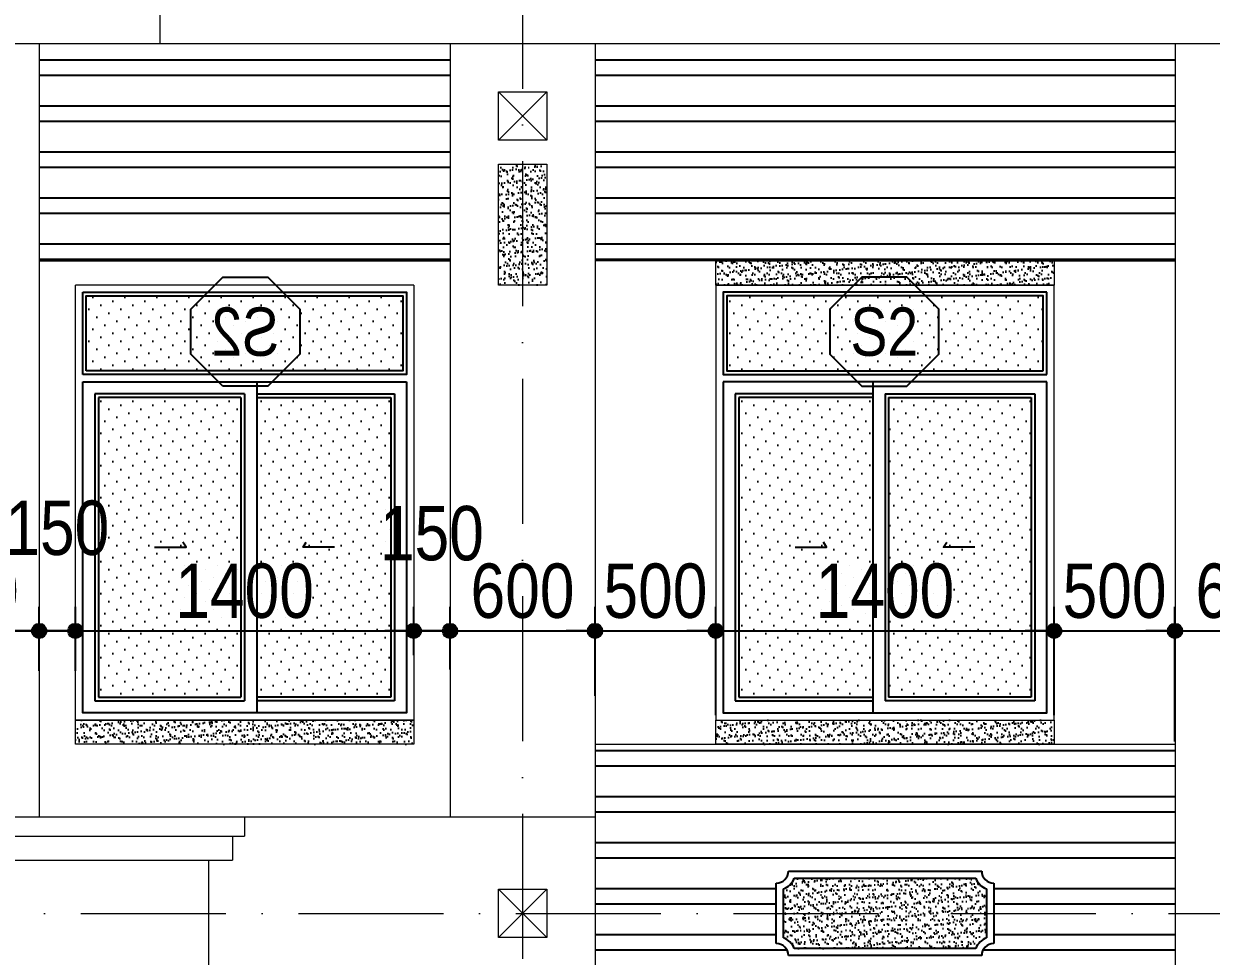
# Model space of a CAD drawing. Extents: x -1107188 to -523840, y 39692 to 514392.
# Drawn here: x -1079939 to -1075025, y 443711 to 447570 of the extents above; entities that cross this region are included whole.
import ezdxf
from ezdxf.enums import TextEntityAlignment as Align

# ---------------------------------------------------------------- set-up
doc = ezdxf.new("R2010")
doc.units = 0
doc.linetypes.add('ACAD_ISO10W100', pattern=[18, 12, -3, 0, -3])
doc.layers.get('DEFPOINTS').update_dxf_attribs({"linetype": 'CONTINUOUS'})
for name, color, linetype in [('DIM', 1, 'CONTINUOUS'), ('DOOR', 20, 'CONTINUOUS'), ('HACTH', 8, 'CONTINUOUS'), ('HATCH', 8, 'CONTINUOUS'), ('KINH 1', 142, 'CONTINUOUS'), ('netthay', 2, 'CONTINUOUS'), ('TAGS', 60, 'CONTINUOUS')]:
    doc.layers.add(name, color=color, linetype=linetype)
doc.layers.add('NET-THAY', color=2, linetype='CONTINUOUS', lineweight=13)
doc.layers.add('TRUC', color=24, linetype='CONTINUOUS', lineweight=0)
doc.styles.add('HEL-CONDENSE', font='')
doc.styles.add('VNI-HELVE-CONDENSEN', font='')
doc.styles.get('HEL-CONDENSE').set_extended_font_data('VNI-Helve-Condense')
doc.styles.get('VNI-HELVE-CONDENSEN').set_extended_font_data('VNI-Helve-Condense')
doc.dimstyles.new('D100', dxfattribs={"dimtxt": 225, "dimasz": 1.2, "dimexe": 100, "dimexo": 0, "dimgap": 50, "dimtad": 1, "dimdec": 0, "dimzin": 13, "dimdsep": 46, "dimtxsty": 'HEL-CONDENSE', "dimblk": 'D50', "dimcen": 0, "dimclrd": 1, "dimclre": 1, "dimclrt": 7, "dimadec": 0, "dimazin": 0, "dimtfac": 1, "dimtdec": 0, "dimtmove": 0, "dimatfit": 3, "dimldrblk": 'D50', "dimfxl": 1, "dimtolj": 1, "dimtzin": 13, "dimarcsym": 0})
pattern_1 = [(180, (-1261255.66, -61849.44), (-1e-14, -190.5), []), (180, (-1261319.16, -61785.94), (-1e-14, -190.5), [])]
pattern_2 = [(37.5, (-2397851.25, 149588.495), (-1.2000235, 36.7059928), [0, -28.956, 0, -32.385, 0, -30.95625]), (7.5, (-2397851.25, 149588.495), (33.7142462, 53.7618825), [0, -15.621, 0, -26.0985, 0, -10.00125]), (327.5, (-2397874.68, 149588.495), (59.3244278, 0.10778885), [0, -9.525, 0, -34.29, 0, -44.7675]), (317.5, (-2397874.68, 149588.495), (57.266734, 16.7196992), [0, -4.7625, 0, -22.479, 0, -25.7175])]

# ---------------------------------------------------------------- blocks, each defined once
blk = doc.blocks.new('KH-CUADI')
at = {"layer": 'TAGS'}
blk.add_lwpolyline([(-124.3, 300), (-300, 124.3), (-300, -124.3), (-124.3, -300), (124.3, -300), (300, -124.3), (300, 124.3), (124.3, 300)], close=True, dxfattribs=at)
at = {"layer": 'TAGS', "style": 'VNI-HELVE-CONDENSEN'}
blk.add_attdef('D', text='', height=300, dxfattribs=at).set_placement((0, 0), align=Align.MIDDLE)
blk = doc.blocks.new('A$C5F62150E')
at = {"layer": 'KINH 1'}
h = blk.add_hatch(dxfattribs=at)
h.set_pattern_fill('DOTS', color=256, scale=750, angle=45, style=0)
h.set_pattern_definition([(45, (0, 0), (-16.5728, 49.71845), [0, -46.875])])
h.paths.add_polyline_path([(2528.9, 1072.2), (1218.9, 1072.2), (1218.9, 762.2), (2528.9, 762.2)])
h.paths.add_polyline_path([(1823.9, 652.2), (1268.9, 652.2), (1268.9, -587.8), (1823.9, -587.8)])
h.paths.add_polyline_path([(2478.9, 652.2), (1888.9, 652.2), (1888.9, -587.8), (2478.9, -587.8)])
at = {"layer": 'DOOR'}
for p, q in [((2543.9, 747.2), (2543.9, 1087.2)), ((2543.9, 717.2), (1203.9, 717.2)), ((1823.9, 717.2), (1823.9, -652.8)), ((1823.9, 667.2), (1253.9, 667.2)), ((1253.9, 667.2), (1253.9, -602.8)), ((1873.9, 667.2), (1873.9, -602.8)), ((1873.9, 667.2), (2493.9, 667.2)), ((2493.9, 667.2), (2493.9, -602.8)), ((1253.9, -602.8), (1823.9, -602.8)), ((2493.9, -602.8), (1873.9, -602.8))]:
    blk.add_line(p, q, dxfattribs=at)
at = {"layer": 'DOOR', "color": 8}
for p, q in [((1823.9, 652.2), (1268.9, 652.2)), ((1268.9, 652.2), (1268.9, -587.8)), ((1888.9, 652.2), (1888.9, -587.8)), ((1888.9, 652.2), (2478.9, 652.2)), ((2478.9, 652.2), (2478.9, -587.8)), ((1268.9, -587.8), (1823.9, -587.8)), ((2478.9, -587.8), (1888.9, -587.8))]:
    blk.add_line(p, q, dxfattribs=at)
at = {"layer": 'DOOR'}
for points in [[(2543.9, 1087.2), (1203.9, 1087.2), (1203.9, 747.2), (2543.9, 747.2)], [(1203.9, 717.2), (1203.9, -652.8), (2543.9, -652.8), (2543.9, 717.2)], [(1501.6, 32.3), (1632, 32.3), (1618.7, 53)], [(2246.2, 32.3), (2115.8, 32.3), (2129.1, 53)]]:
    blk.add_lwpolyline(points, dxfattribs=at)
at = {"layer": 'DOOR', "color": 8}
blk.add_lwpolyline([(2528.9, 762.2), (2528.9, 1072.2), (1218.9, 1072.2), (1218.9, 762.2), (2528.9, 762.2)], close=True, dxfattribs=at)
at = {"layer": 'NET-THAY'}
for p, q in [((1173.9, 1117.2), (2573.9, 1117.2)), ((2573.9, -682.8), (2573.9, 1117.2)), ((1173.9, -682.8), (2573.9, -682.8))]:
    blk.add_line(p, q, dxfattribs=at)
blk.add_lwpolyline([(1173.9, 1117.2), (1173.9, -682.8)], dxfattribs=at)
at = {"layer": 'TAGS', "linetype": 'Continuous'}
ref = blk.add_blockref('KH-CUADI', (1871, 924.3), dxfattribs=dict(at, xscale=0.75, yscale=0.75, zscale=0.75, rotation=180))
ref.add_attrib('D', 'S2', dxfattribs={"color": 7, "height": 200, "style": 'VNI-HELVE-CONDENSEN'}).set_placement((1871, 924.3), align=Align.MIDDLE)
blk = doc.blocks.new('D50')
at = {"layer": 'DIM'}
blk.add_hatch(color=256, dxfattribs=at).paths.add_polyline_path([(25, 0, 1), (-25, 0, 1)])
blk.add_line((25, 0), (100, 0), dxfattribs=at)
blk.add_circle((0, 0), 25, dxfattribs=at)
blk = doc.blocks.new('*D679')
at = {"layer": 'DEFPOINTS', "color": 0, "linetype": 'Continuous', "transparency": 16777216}
for p in [(-1079874.6, 445057.3), (-1079874.6, 444892.8), (-1080474.6, 444798.7)]:
    blk.add_point(p, dxfattribs=at)
at = {"layer": 'DIM', "color": 1, "linetype": 'Continuous', "lineweight": -2, "transparency": 16777216}
for p, q in [((-1080474.6, 444798.7), (-1080474.6, 445157.3)), ((-1079874.6, 444892.8), (-1079874.6, 445157.3)), ((-1080473.4, 445057.3), (-1079875.8, 445057.3))]:
    blk.add_line(p, q, dxfattribs=at)
at = {"layer": 'DIM', "color": 1, "linetype": 'Continuous', "lineweight": -2, "transparency": 16777216, "xscale": 1.199999999999999, "yscale": 1.199999999999999, "zscale": 1.199999999999999, "rotation": 180}
blk.add_blockref('D50', (-1080474.6, 445057.3), dxfattribs=at)
at = {"layer": 'DIM', "color": 1, "linetype": 'Continuous', "lineweight": -2, "transparency": 16777216, "xscale": 1.199999999999999, "yscale": 1.199999999999999, "zscale": 1.199999999999999}
blk.add_blockref('D50', (-1079874.6, 445057.3), dxfattribs=at)
at = {"layer": 'DIM', "color": 7, "linetype": 'Continuous', "transparency": 16777216, "insert": (-1080174.6, 445222.2), "char_height": 225, "attachment_point": 5, "style": 'HEL-CONDENSE'}
blk.add_mtext('\\A1;600', dxfattribs=at)
blk = doc.blocks.new('*D680')
at = {"layer": 'DEFPOINTS', "color": 0, "linetype": 'Continuous', "transparency": 16777216}
for p in [(-1079724.6, 445057.3), (-1079874.6, 444892.8), (-1079724.6, 444892.8)]:
    blk.add_point(p, dxfattribs=at)
at = {"layer": 'DIM', "color": 1, "linetype": 'Continuous', "lineweight": -2, "transparency": 16777216}
for p, q in [((-1079874.6, 444892.8), (-1079874.6, 445157.3)), ((-1079724.6, 444892.8), (-1079724.6, 445157.3)), ((-1079873.4, 445057.3), (-1079725.8, 445057.3))]:
    blk.add_line(p, q, dxfattribs=at)
at = {"layer": 'DIM', "color": 1, "linetype": 'Continuous', "lineweight": -2, "transparency": 16777216, "xscale": 1.199999999999999, "yscale": 1.199999999999999, "zscale": 1.199999999999999, "rotation": 180}
blk.add_blockref('D50', (-1079874.6, 445057.3), dxfattribs=at)
at = {"layer": 'DIM', "color": 1, "linetype": 'Continuous', "lineweight": -2, "transparency": 16777216, "xscale": 1.199999999999999, "yscale": 1.199999999999999, "zscale": 1.199999999999999}
blk.add_blockref('D50', (-1079724.6, 445057.3), dxfattribs=at)
at = {"layer": 'DIM', "color": 7, "linetype": 'Continuous', "transparency": 16777216, "insert": (-1079799.6, 445482.6), "char_height": 225, "attachment_point": 5, "style": 'HEL-CONDENSE'}
blk.add_mtext('\\A1;150', dxfattribs=at)
blk = doc.blocks.new('*D690')
at = {"layer": 'DEFPOINTS', "color": 0, "linetype": 'Continuous', "transparency": 16777216}
for p in [(-1078324.6, 445057.3), (-1078324.6, 444957.4), (-1079724.6, 444892.8)]:
    blk.add_point(p, dxfattribs=at)
at = {"layer": 'DIM', "color": 1, "linetype": 'Continuous', "lineweight": -2, "transparency": 16777216}
for p, q in [((-1079724.6, 444892.8), (-1079724.6, 445157.3)), ((-1078324.6, 444957.4), (-1078324.6, 445157.3)), ((-1079723.4, 445057.3), (-1078325.8, 445057.3))]:
    blk.add_line(p, q, dxfattribs=at)
at = {"layer": 'DIM', "color": 1, "linetype": 'Continuous', "lineweight": -2, "transparency": 16777216, "xscale": 1.199999999999999, "yscale": 1.199999999999999, "zscale": 1.199999999999999, "rotation": 180}
blk.add_blockref('D50', (-1079724.6, 445057.3), dxfattribs=at)
at = {"layer": 'DIM', "color": 1, "linetype": 'Continuous', "lineweight": -2, "transparency": 16777216, "xscale": 1.199999999999999, "yscale": 1.199999999999999, "zscale": 1.199999999999999}
blk.add_blockref('D50', (-1078324.6, 445057.3), dxfattribs=at)
at = {"layer": 'DIM', "color": 7, "linetype": 'Continuous', "transparency": 16777216, "insert": (-1079024.6, 445222.2), "char_height": 225, "attachment_point": 5, "style": 'HEL-CONDENSE'}
blk.add_mtext('\\A1;1400', dxfattribs=at)
blk = doc.blocks.new('*D691')
at = {"layer": 'DEFPOINTS', "color": 0, "linetype": 'Continuous', "transparency": 16777216}
for p in [(-1078174.6, 445057.3), (-1078324.6, 444957.4), (-1078174.6, 444897.7)]:
    blk.add_point(p, dxfattribs=at)
at = {"layer": 'DIM', "color": 1, "linetype": 'Continuous', "lineweight": -2, "transparency": 16777216}
for p, q in [((-1078324.6, 444957.4), (-1078324.6, 445157.3)), ((-1078174.6, 444897.7), (-1078174.6, 445157.3)), ((-1078323.4, 445057.3), (-1078175.8, 445057.3))]:
    blk.add_line(p, q, dxfattribs=at)
at = {"layer": 'DIM', "color": 1, "linetype": 'Continuous', "lineweight": -2, "transparency": 16777216, "xscale": 1.199999999999999, "yscale": 1.199999999999999, "zscale": 1.199999999999999, "rotation": 180}
blk.add_blockref('D50', (-1078324.6, 445057.3), dxfattribs=at)
at = {"layer": 'DIM', "color": 1, "linetype": 'Continuous', "lineweight": -2, "transparency": 16777216, "xscale": 1.199999999999999, "yscale": 1.199999999999999, "zscale": 1.199999999999999}
blk.add_blockref('D50', (-1078174.6, 445057.3), dxfattribs=at)
at = {"layer": 'DIM', "color": 7, "linetype": 'Continuous', "transparency": 16777216, "insert": (-1078249.6, 445460.4), "char_height": 225, "attachment_point": 5, "style": 'HEL-CONDENSE'}
blk.add_mtext('\\A1;150', dxfattribs=at)
blk = doc.blocks.new('*D692')
at = {"layer": 'DEFPOINTS', "color": 0, "linetype": 'Continuous', "transparency": 16777216}
for p in [(-1077574.6, 445057.3), (-1078174.6, 444897.7), (-1077574.6, 444788.4)]:
    blk.add_point(p, dxfattribs=at)
at = {"layer": 'DIM', "color": 1, "linetype": 'Continuous', "lineweight": -2, "transparency": 16777216}
for p, q in [((-1078174.6, 444897.7), (-1078174.6, 445157.3)), ((-1077574.6, 444788.4), (-1077574.6, 445157.3)), ((-1078173.4, 445057.3), (-1077575.8, 445057.3))]:
    blk.add_line(p, q, dxfattribs=at)
at = {"layer": 'DIM', "color": 1, "linetype": 'Continuous', "lineweight": -2, "transparency": 16777216, "xscale": 1.199999999999999, "yscale": 1.199999999999999, "zscale": 1.199999999999999, "rotation": 180}
blk.add_blockref('D50', (-1078174.6, 445057.3), dxfattribs=at)
at = {"layer": 'DIM', "color": 1, "linetype": 'Continuous', "lineweight": -2, "transparency": 16777216, "xscale": 1.199999999999999, "yscale": 1.199999999999999, "zscale": 1.199999999999999}
blk.add_blockref('D50', (-1077574.6, 445057.3), dxfattribs=at)
at = {"layer": 'DIM', "color": 7, "linetype": 'Continuous', "transparency": 16777216, "insert": (-1077874.6, 445222.2), "char_height": 225, "attachment_point": 5, "style": 'HEL-CONDENSE'}
blk.add_mtext('\\A1;600', dxfattribs=at)
blk = doc.blocks.new('*D693')
at = {"layer": 'DEFPOINTS', "color": 0, "linetype": 'Continuous', "transparency": 16777216}
for p in [(-1077074.6, 445057.3), (-1077574.6, 444788.4), (-1077074.6, 444709.1)]:
    blk.add_point(p, dxfattribs=at)
at = {"layer": 'DIM', "color": 1, "linetype": 'Continuous', "lineweight": -2, "transparency": 16777216}
for p, q in [((-1077574.6, 444788.4), (-1077574.6, 445157.3)), ((-1077074.6, 444709.1), (-1077074.6, 445157.3)), ((-1077573.4, 445057.3), (-1077075.8, 445057.3))]:
    blk.add_line(p, q, dxfattribs=at)
at = {"layer": 'DIM', "color": 1, "linetype": 'Continuous', "lineweight": -2, "transparency": 16777216, "xscale": 1.199999999999999, "yscale": 1.199999999999999, "zscale": 1.199999999999999, "rotation": 180}
blk.add_blockref('D50', (-1077574.6, 445057.3), dxfattribs=at)
at = {"layer": 'DIM', "color": 1, "linetype": 'Continuous', "lineweight": -2, "transparency": 16777216, "xscale": 1.199999999999999, "yscale": 1.199999999999999, "zscale": 1.199999999999999}
blk.add_blockref('D50', (-1077074.6, 445057.3), dxfattribs=at)
at = {"layer": 'DIM', "color": 7, "linetype": 'Continuous', "transparency": 16777216, "insert": (-1077324.6, 445222.2), "char_height": 225, "attachment_point": 5, "style": 'HEL-CONDENSE'}
blk.add_mtext('\\A1;500', dxfattribs=at)
blk = doc.blocks.new('*D694')
at = {"layer": 'DEFPOINTS', "color": 0, "linetype": 'Continuous', "transparency": 16777216}
for p in [(-1075674.6, 445057.3), (-1077074.6, 444709.1), (-1075674.6, 444709.1)]:
    blk.add_point(p, dxfattribs=at)
at = {"layer": 'DIM', "color": 1, "linetype": 'Continuous', "lineweight": -2, "transparency": 16777216}
for p, q in [((-1077074.6, 444709.1), (-1077074.6, 445157.3)), ((-1075674.6, 444709.1), (-1075674.6, 445157.3)), ((-1077073.4, 445057.3), (-1075675.8, 445057.3))]:
    blk.add_line(p, q, dxfattribs=at)
at = {"layer": 'DIM', "color": 1, "linetype": 'Continuous', "lineweight": -2, "transparency": 16777216, "xscale": 1.199999999999999, "yscale": 1.199999999999999, "zscale": 1.199999999999999, "rotation": 180}
blk.add_blockref('D50', (-1077074.6, 445057.3), dxfattribs=at)
at = {"layer": 'DIM', "color": 1, "linetype": 'Continuous', "lineweight": -2, "transparency": 16777216, "xscale": 1.199999999999999, "yscale": 1.199999999999999, "zscale": 1.199999999999999}
blk.add_blockref('D50', (-1075674.6, 445057.3), dxfattribs=at)
at = {"layer": 'DIM', "color": 7, "linetype": 'Continuous', "transparency": 16777216, "insert": (-1076374.6, 445222.2), "char_height": 225, "attachment_point": 5, "style": 'HEL-CONDENSE'}
blk.add_mtext('\\A1;1400', dxfattribs=at)
blk = doc.blocks.new('*D695')
at = {"layer": 'DEFPOINTS', "color": 0, "linetype": 'Continuous', "transparency": 16777216}
for p in [(-1075174.6, 445057.3), (-1075674.6, 444709.1), (-1075174.6, 444599.8)]:
    blk.add_point(p, dxfattribs=at)
at = {"layer": 'DIM', "color": 1, "linetype": 'Continuous', "lineweight": -2, "transparency": 16777216}
for p, q in [((-1075674.6, 444709.1), (-1075674.6, 445157.3)), ((-1075174.6, 444599.8), (-1075174.6, 445157.3)), ((-1075673.4, 445057.3), (-1075175.8, 445057.3))]:
    blk.add_line(p, q, dxfattribs=at)
at = {"layer": 'DIM', "color": 1, "linetype": 'Continuous', "lineweight": -2, "transparency": 16777216, "xscale": 1.199999999999999, "yscale": 1.199999999999999, "zscale": 1.199999999999999, "rotation": 180}
blk.add_blockref('D50', (-1075674.6, 445057.3), dxfattribs=at)
at = {"layer": 'DIM', "color": 1, "linetype": 'Continuous', "lineweight": -2, "transparency": 16777216, "xscale": 1.199999999999999, "yscale": 1.199999999999999, "zscale": 1.199999999999999}
blk.add_blockref('D50', (-1075174.6, 445057.3), dxfattribs=at)
at = {"layer": 'DIM', "color": 7, "linetype": 'Continuous', "transparency": 16777216, "insert": (-1075424.6, 445222.2), "char_height": 225, "attachment_point": 5, "style": 'HEL-CONDENSE'}
blk.add_mtext('\\A1;500', dxfattribs=at)
blk = doc.blocks.new('*D696')
at = {"layer": 'DEFPOINTS', "color": 0, "linetype": 'Continuous', "transparency": 16777216}
for p in [(-1074574.6, 445057.3), (-1074574.6, 444709.1), (-1075174.6, 444599.8)]:
    blk.add_point(p, dxfattribs=at)
at = {"layer": 'DIM', "color": 1, "linetype": 'Continuous', "lineweight": -2, "transparency": 16777216}
for p, q in [((-1075174.6, 444599.8), (-1075174.6, 445157.3)), ((-1074574.6, 444709.1), (-1074574.6, 445157.3)), ((-1075173.4, 445057.3), (-1074575.8, 445057.3))]:
    blk.add_line(p, q, dxfattribs=at)
at = {"layer": 'DIM', "color": 1, "linetype": 'Continuous', "lineweight": -2, "transparency": 16777216, "xscale": 1.199999999999999, "yscale": 1.199999999999999, "zscale": 1.199999999999999, "rotation": 180}
blk.add_blockref('D50', (-1075174.6, 445057.3), dxfattribs=at)
at = {"layer": 'DIM', "color": 1, "linetype": 'Continuous', "lineweight": -2, "transparency": 16777216, "xscale": 1.199999999999999, "yscale": 1.199999999999999, "zscale": 1.199999999999999}
blk.add_blockref('D50', (-1074574.6, 445057.3), dxfattribs=at)
at = {"layer": 'DIM', "color": 7, "linetype": 'Continuous', "transparency": 16777216, "insert": (-1074874.6, 445222.2), "char_height": 225, "attachment_point": 5, "style": 'HEL-CONDENSE'}
blk.add_mtext('\\A1;600', dxfattribs=at)

msp = doc.modelspace()

# ---------------------------------------------------------------- hatches: boundary and pattern name
at = {"layer": 'HACTH'}
h = msp.add_hatch(dxfattribs=at)
h.set_pattern_fill('ANSI32', color=256, scale=20, angle=135, style=0)
h.set_pattern_definition(pattern_1)
h.paths.add_polyline_path([(-1068624.574, 446588.696), (-1066274.574, 446588.696), (-1066274.574, 447488.696), (-1068624.574, 447488.696)])
h.paths.add_polyline_path([(-1071574.574, 446588.696), (-1069224.574, 446588.696), (-1069224.574, 447488.696), (-1071574.574, 447488.696)])
h.paths.add_polyline_path([(-1074574.574, 446588.696), (-1072174.574, 446588.696), (-1072174.574, 447488.696), (-1074574.574, 447488.696)])
h.paths.add_polyline_path([(-1077574.574, 446588.696), (-1075174.574, 446588.696), (-1075174.574, 447488.696), (-1077574.574, 447488.696)])
h.paths.add_polyline_path([(-1079874.574, 446588.696), (-1078174.574, 446588.696), (-1078174.574, 447488.696), (-1079874.574, 447488.696)])
h = msp.add_hatch(dxfattribs=at)
h.set_pattern_fill('ANSI32', color=256, scale=20, angle=135, style=0)
h.set_pattern_definition(pattern_1)
h.paths.add_polyline_path([(-1075174.574, 444588.696), (-1077574.574, 444588.696), (-1077574.574, 443888.696), (-1076824.574, 443888.696), (-1076824.574, 444013.696, 0.41421356), (-1076774.574, 444063.696), (-1075974.574, 444063.696, 0.41421356), (-1075924.574, 444013.696), (-1075924.574, 443888.696), (-1075174.574, 443888.696)])
h.paths.add_polyline_path([(-1072174.574, 444476.815), (-1074574.574, 444476.815), (-1074574.574, 443888.696), (-1073824.574, 443888.696), (-1073824.574, 444013.696, 0.41421356), (-1073774.574, 444063.696), (-1072974.574, 444063.696, 0.41421356), (-1072924.574, 444013.696), (-1072924.574, 443888.696), (-1072174.574, 443888.696)])
h.paths.add_polyline_path([(-1072174.574, 444588.696), (-1074574.574, 444588.696), (-1074574.574, 444488.696), (-1072174.574, 444488.696)])
edge = h.paths.add_edge_path()
edge.add_line((-1077574.574, 442988.696), (-1075174.574, 442988.696))
edge.add_line((-1075174.574, 442988.696), (-1075174.574, 443888.696))
edge.add_line((-1075174.574, 443888.696), (-1075924.574, 443888.696))
edge.add_line((-1075924.574, 443888.696), (-1075924.574, 443763.696))
edge.add_arc((-1075924.574, 443713.696), 50, 90, 180)
edge.add_line((-1075974.574, 443713.696), (-1076774.574, 443713.696))
edge.add_arc((-1076824.574, 443713.696), 50, 0, 90)
edge.add_line((-1076824.574, 443763.696), (-1076824.574, 443888.696))
edge.add_line((-1076824.574, 443888.696), (-1077574.574, 443888.696))
edge.add_line((-1077574.574, 443888.696), (-1077574.574, 442988.696))
edge = h.paths.add_edge_path()
edge.add_line((-1074574.574, 442988.696), (-1072174.574, 442988.696))
edge.add_line((-1072174.574, 442988.696), (-1072174.574, 443888.696))
edge.add_line((-1072174.574, 443888.696), (-1072924.574, 443888.696))
edge.add_line((-1072924.574, 443888.696), (-1072924.574, 443763.696))
edge.add_arc((-1072924.574, 443713.696), 50, 90, 180)
edge.add_line((-1072974.574, 443713.696), (-1073774.574, 443713.696))
edge.add_arc((-1073824.574, 443713.696), 50, 0, 90)
edge.add_line((-1073824.574, 443763.696), (-1073824.574, 443888.696))
edge.add_line((-1073824.574, 443888.696), (-1074574.574, 443888.696))
edge.add_line((-1074574.574, 443888.696), (-1074574.574, 442988.696))
at = {"layer": 'HATCH'}
h = msp.add_hatch(dxfattribs=at)
h.set_pattern_fill('AR-SAND', color=256, scale=0.75, style=0)
h.set_pattern_definition(pattern_2)
h.paths.add_polyline_path([(-1077974.574, 446488.696), (-1077774.574, 446488.696), (-1077774.574, 446988.696), (-1077974.574, 446988.696)])
h = msp.add_hatch(dxfattribs=at)
h.set_pattern_fill('AR-SAND', color=256, scale=0.75, style=0)
h.set_pattern_definition(pattern_2)
h.paths.add_polyline_path([(-1077074.574, 446588.696), (-1075674.574, 446588.696), (-1075674.574, 446488.696), (-1077074.574, 446488.696)])
h = msp.add_hatch(dxfattribs=at)
h.set_pattern_fill('AR-SAND', color=256, scale=0.75, style=0)
h.set_pattern_definition(pattern_2)
h.paths.add_polyline_path([(-1079724.576, 444688.696), (-1078324.576, 444688.696), (-1078324.576, 444588.696), (-1079724.576, 444588.696)])
h = msp.add_hatch(dxfattribs=at)
h.set_pattern_fill('AR-SAND', color=256, scale=0.75, style=0)
h.set_pattern_definition(pattern_2)
h.paths.add_polyline_path([(-1077074.579, 444688.696), (-1075674.579, 444688.696), (-1075674.579, 444588.696), (-1077074.579, 444588.696)])
h = msp.add_hatch(dxfattribs=at)
h.set_pattern_fill('AR-SAND', color=256, scale=0.75, style=0)
h.set_pattern_definition(pattern_2)
h.paths.add_polyline_path([(-1075998.736, 444033.696), (-1076750.412, 444033.696, -0.20323136), (-1076794.574, 443989.534), (-1076794.574, 443787.858, -0.20323136), (-1076750.412, 443743.696), (-1075998.736, 443743.696, -0.20323136), (-1075954.574, 443787.858), (-1075954.574, 443989.534, -0.20323136)])

# ---------------------------------------------------------------- linework, layer by layer
at = {"layer": 'NET-THAY'}
for p, q in [((-1079564.256, 447488.696), (-1065024.574, 447488.696)), ((-1075174.574, 447488.696), (-1074574.574, 447488.696)), ((-1079874.574, 446588.696), (-1078174.569, 446588.696)), ((-1077074.574, 446588.696), (-1077574.574, 446588.696)), ((-1075674.574, 446588.696), (-1075174.574, 446588.696)), ((-1077574.574, 444588.696), (-1075174.574, 444588.696)), ((-1079024.574, 444288.696), (-1079024.574, 444208.696)), ((-1079074.574, 444208.696), (-1079074.574, 444108.696)), ((-1079174.574, 444108.696), (-1079174.574, 443588.696))]:
    msp.add_line(p, q, dxfattribs=at)
for points in [[(-1080574.574, 447488.696), (-1079374.574, 447488.696), (-1079374.574, 448188.696)], [(-1079874.574, 447488.696), (-1079874.574, 444288.696)], [(-1078174.574, 447488.696), (-1078174.574, 444288.696)], [(-1077574.574, 447488.696), (-1077574.574, 438188.696)], [(-1075174.574, 447488.696), (-1075174.574, 438188.696)], [(-1077974.574, 447288.696), (-1077774.574, 447288.696), (-1077774.574, 447088.696), (-1077974.574, 447088.696), (-1077974.574, 447288.696)], [(-1077774.574, 447288.696), (-1077974.574, 447088.696)], [(-1077974.574, 447288.696), (-1077774.574, 447088.696)], [(-1077974.574, 446988.696), (-1077774.574, 446988.696), (-1077774.574, 446488.696), (-1077974.574, 446488.696), (-1077974.574, 446988.696)], [(-1087174.574, 444288.696), (-1077574.574, 444288.696)], [(-1085724.574, 444208.696), (-1079024.574, 444208.696)], [(-1085674.574, 444108.696), (-1079074.574, 444108.696)], [(-1077974.574, 443988.696), (-1077774.574, 443988.696), (-1077774.574, 443788.696), (-1077974.574, 443788.696), (-1077974.574, 443988.696)], [(-1077774.574, 443988.696), (-1077974.574, 443788.696)], [(-1077974.574, 443988.696), (-1077774.574, 443788.696)]]:
    msp.add_lwpolyline(points, dxfattribs=at)
for points in [[(-1077074.574, 446588.696), (-1075674.574, 446588.696), (-1075674.574, 446488.696), (-1077074.574, 446488.696)], [(-1079724.576, 444688.696), (-1078324.576, 444688.696), (-1078324.576, 444588.696), (-1079724.576, 444588.696)], [(-1077074.579, 444688.696), (-1075674.579, 444688.696), (-1075674.579, 444588.696), (-1077074.579, 444588.696)]]:
    msp.add_lwpolyline(points, close=True, dxfattribs=at)
at = {"layer": 'netthay'}
for points in [[(-1076774.574, 444063.696), (-1075974.574, 444063.696)], [(-1076750.412, 444033.696), (-1075998.736, 444033.696)], [(-1076824.574, 443763.696), (-1076824.574, 444013.696)], [(-1076794.574, 443787.858), (-1076794.574, 443989.534)], [(-1075954.574, 443989.534), (-1075954.574, 443787.858)], [(-1075924.574, 444013.696), (-1075924.574, 443763.696)], [(-1075998.736, 443743.696), (-1076750.412, 443743.696)], [(-1075974.574, 443713.696), (-1076774.574, 443713.696)]]:
    msp.add_lwpolyline(points, dxfattribs=at)
for centre, radius, start, end in [((-1076824.574, 444063.696), 50, 270, 0), ((-1076824.574, 444063.696), 80, 292.024313, 337.975687), ((-1075924.574, 444063.696), 80, 202.024313, 247.975687), ((-1075924.574, 444063.696), 50, 180, 270), ((-1076824.574, 443713.696), 80, 22.024313, 67.975687), ((-1075924.574, 443713.696), 80, 112.024313, 157.975687), ((-1076824.574, 443713.696), 50, 0, 90), ((-1075924.574, 443713.696), 50, 90, 180)]:
    msp.add_arc(centre, radius, start, end, dxfattribs=at)
at = {"layer": 'TRUC', "linetype": 'ACAD_ISO10W100', "ltscale": 50}
for points in [[(-1077874.574, 451501.352), (-1077874.574, 437138.696)], [(-1100404.355, 447488.696), (-1064477.682, 447488.696)], [(-1100404.355, 443888.696), (-1064477.682, 443888.696)]]:
    msp.add_lwpolyline(points, dxfattribs=at)

# ---------------------------------------------------------------- block references
at = {"layer": 'DOOR', "xscale": -1}
msp.add_blockref('A$C5F62150E', (-1077150.681, 445371.469), dxfattribs=at)
at = {"layer": 'DOOR'}
msp.add_blockref('A$C5F62150E', (-1078248.469, 445371.469), dxfattribs=at)

# ---------------------------------------------------------------- dimensions: what is measured, and where the dimension line sits
at = {"layer": 'DIM', "linetype": 'Continuous'}
for base, p1, p2, picture, middle in [((-1079724.576, 445057.311), (-1079874.574, 444892.763), (-1079724.576, 444892.763), '*D680', (-1079799.574, 445317.693)), ((-1078174.574, 445057.311), (-1078324.576, 444957.36), (-1078174.574, 444897.731), '*D691', (-1078249.576, 445295.529)), ((-1077074.574, 445057.311), (-1077574.574, 444788.414), (-1077074.574, 444709.12), '*D693', (-1077324.574, 445057.311)), ((-1075174.574, 445057.311), (-1075674.574, 444709.12), (-1075174.574, 444599.805), '*D695', (-1075424.574, 445057.311))]:
    dim = msp.add_linear_dim(base=base, p1=p1, p2=p2, dimstyle='D100', override={"dimtmove": 1}, dxfattribs=at)
    dim.commit()
    dim.dimension.update_dxf_attribs({"geometry": picture, "text_midpoint": middle, "dimtype": 160})
for base, p1, p2, picture, middle in [((-1079874.574, 445057.311), (-1080474.574, 444798.737), (-1079874.574, 444892.763), '*D679', (-1080174.574, 445222.211)), ((-1078324.576, 445057.311), (-1079724.576, 444892.763), (-1078324.576, 444957.36), '*D690', (-1079024.576, 445222.211)), ((-1077574.574, 445057.311), (-1078174.574, 444897.731), (-1077574.574, 444788.414), '*D692', (-1077874.574, 445222.211)), ((-1075674.574, 445057.311), (-1077074.574, 444709.12), (-1075674.574, 444709.12), '*D694', (-1076374.574, 445222.211)), ((-1074574.574, 445057.311), (-1075174.574, 444599.805), (-1074574.574, 444709.12), '*D696', (-1074874.574, 445222.211))]:
    dim = msp.add_linear_dim(base=base, p1=p1, p2=p2, dimstyle='D100', override={"dimtmove": 1}, dxfattribs=at)
    dim.commit()
    dim.dimension.update_dxf_attribs({"geometry": picture, "text_midpoint": middle})

doc.saveas('drawing.dxf')
